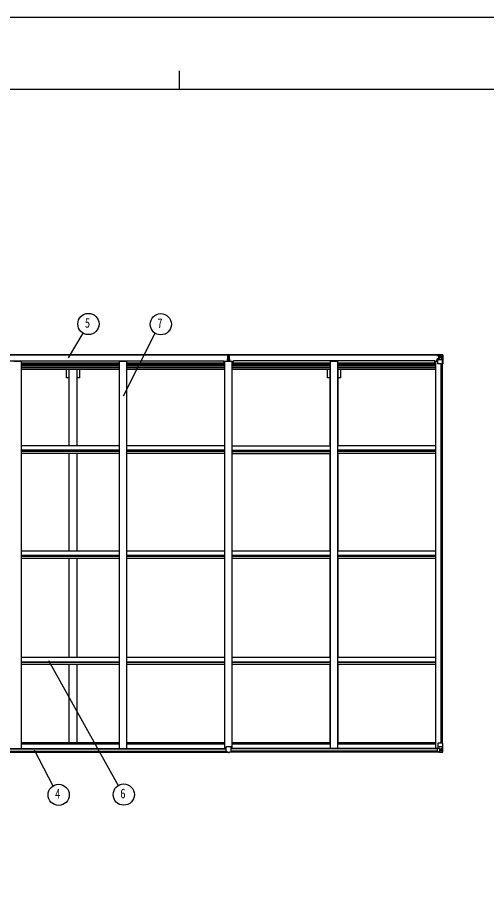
# Model space of a CAD drawing. Units: millimetres, scale not verified. Extents: x -10512 to 10512, y -7425 to 7425.
# Drawn here: x -1108 to 2074, y 1444 to 7425 of the extents above; entities that cross this region are included whole.
import ezdxf
from ezdxf.enums import TextEntityAlignment as Align

# ---------------------------------------------------------------- set-up
doc = ezdxf.new("R2010")
doc.units = ezdxf.units.MM
doc.header["$LTSCALE"] = 30
for name, color, linetype in [('0-4_YKK_13', 4, 'Continuous'), ('0-5_YKK_A1', 4, 'Continuous'), ('0-6_YKK_D', 6, 'Continuous'), ('0-7_YKK_ZWAK', 7, 'Continuous')]:
    doc.layers.add(name, color=color, linetype=linetype)
doc.styles.add('ＭＳ ゴシック', font='')
doc.styles.get('ＭＳ ゴシック').set_extended_font_data('MS Gothic')

msp = doc.modelspace()

# ---------------------------------------------------------------- linework, layer by layer
at = {"layer": '0-4_YKK_13'}
for p, q in [((315.64, 5105.1), (322.64, 5105.16)), ((315.64, 5103.72), (322.64, 5103.66)), ((315.64, 5092.33), (315.64, 5103.22)), ((317.64, 5136.16), (322.49, 5136.46)), ((317.64, 5133.16), (317.64, 5136.16)), ((322.64, 5133.46), (317.64, 5133.16)), ((317.64, 5131.66), (317.64, 5133.16)), ((318.64, 5130.66), (322.64, 5130.66)), ((318.64, 5128.83), (318.64, 5130.66)), ((318.64, 5128.83), (322.64, 5128.76)), ((318.64, 5125.23), (318.64, 5128.83)), ((318.64, 5125.23), (322.64, 5125.16)), ((318.64, 5116.99), (318.64, 5125.23)), ((318.64, 5116.99), (322.64, 5116.96)), ((318.64, 5105.13), (318.64, 5116.99)), ((322.49, 5136.46), (324.14, 5136.56)), ((324.14, 5133.55), (322.64, 5133.46)), ((322.64, 5130.66), (322.64, 5133.46)), ((322.64, 5130.66), (322.64, 5119.94)), ((322.64, 5119.94), (325.64, 5119.94)), ((322.64, 5112.87), (322.64, 5119.94)), ((322.64, 5112.87), (325.64, 5112.87)), ((322.64, 5103.23), (322.64, 5112.87)), ((322.64, 5103.23), (325.64, 5103.23)), ((322.64, 5096.16), (322.64, 5103.23)), ((322.64, 5096.16), (325.64, 5096.16)), ((322.64, 5096.16), (322.64, 5092.33)), ((324.14, 5136.56), (324.14, 5133.55)), ((330.64, 5133.15), (324.14, 5133.55)), ((325.64, 5130.66), (329.64, 5130.66)), ((325.64, 5130.66), (325.64, 5119.94)), ((325.64, 5128.76), (329.64, 5128.76)), ((325.64, 5112.87), (325.64, 5119.94)), ((325.64, 5103.23), (325.64, 5112.87)), ((332.64, 5104.6), (325.64, 5104.66)), ((325.64, 5096.16), (325.64, 5103.23)), ((325.64, 5096.16), (325.64, 5092.33)), ((329.64, 5128.76), (329.64, 5130.66)), ((329.64, 5105.13), (329.64, 5116.96)), ((330.64, 5131.66), (330.64, 5133.15)), ((332.64, 5103.72), (332.64, 5104.6)), ((332.64, 5092.33), (332.64, 5103.22)), ((1723.64, 5092.75), (1744.14, 5092.75)), ((1738.14, 5131.37), (1738.14, 5132.38)), ((1739.14, 5131.37), (1738.14, 5131.37)), ((1738.14, 5131.37), (1738.14, 5129.8)), ((1738.14, 5129.69), (1738.14, 5129.8)), ((1739.14, 5132.38), (1739.14, 5131.37)), ((1744.14, 5131.37), (1739.14, 5131.37)), ((1739.64, 5108.54), (1740.64, 5108.55)), ((1739.64, 5092.75), (1739.64, 5108.54)), ((1740.64, 5106.82), (1739.64, 5106.82)), ((1739.64, 5096.67), (1744.14, 5096.67)), ((1744.69, 5108.58), (1740.64, 5108.55)), ((1744.34, 5134.87), (1742.65, 5134.44)), ((1744.14, 5129.76), (1744.14, 5131.37)), ((1744.14, 5129.76), (1754.14, 5129.68)), ((1744.14, 5074.67), (1744.14, 5107.77)), ((1768.14, 5100.34), (1744.14, 5100.34)), ((1744.34, 5134.87), (1744.64, 5134.87)), ((1744.64, 5134.87), (1744.64, 5134.44)), ((1755.32, 5110.32), (1744.97, 5108.66)), ((1744.97, 5108.03), (1755.32, 5109.68)), ((1744.97, 5108.66), (1744.97, 5108.03)), ((1746.14, 5131.63), (1754.14, 5131.63)), ((1746.14, 5131.6), (1754.14, 5131.6)), ((1749.64, 5137.07), (1756.14, 5136.67)), ((1749.64, 5136.18), (1749.64, 5137.07)), ((1756.14, 5135.79), (1749.64, 5136.18)), ((1749.64, 5135.67), (1749.64, 5136.18)), ((1749.64, 5135.67), (1749.64, 5135.26)), ((1749.64, 5135.26), (1754.64, 5135.17)), ((1749.64, 5135.26), (1749.64, 5134.44)), ((1750.64, 5129.3), (1750.64, 5129.54)), ((1750.64, 5109.57), (1750.64, 5129.3)), ((1754.53, 5129.3), (1750.64, 5129.3)), ((1750.64, 5125.67), (1754.64, 5125.67)), ((1750.64, 5117.47), (1754.64, 5117.47)), ((1754.14, 5131.6), (1754.14, 5131.63)), ((1754.14, 5130.6), (1754.14, 5131.6)), ((1754.14, 5130.6), (1754.64, 5130.6)), ((1754.14, 5129.68), (1754.14, 5130.6)), ((1754.15, 5129.68), (1754.14, 5129.68)), ((1754.15, 5129.51), (1754.15, 5129.68)), ((1754.64, 5130.96), (1756.14, 5130.96)), ((1754.64, 5127.43), (1756.14, 5127.43)), ((1754.64, 5113.87), (1756.14, 5113.87)), ((1755.32, 5109.68), (1755.32, 5110.32)), ((1756.14, 5136.56), (1768.14, 5135.77)), ((1757.14, 5127.43), (1756.14, 5127.43)), ((1768.14, 5127.43), (1756.14, 5127.43)), ((1768.14, 5113.87), (1756.14, 5113.87)), ((1762.66, 5120.23), (1762.66, 5119.27)), ((1770.48, 5127.37), (1768.14, 5127.43)), ((1768.14, 5113.87), (1770.48, 5113.9)), ((1768.14, 5113.87), (1768.14, 5113.87)), ((1774.75, 5100.55), (1768.14, 5100.34)), ((1768.23, 5135.77), (1776.16, 5135.29)), ((1770.48, 5113.9), (1770.48, 5127.37)), ((1774.75, 5100.55), (1770.61, 5112.64)), ((1771.33, 5130.88), (1774.06, 5134.55)), ((1775.3, 5134.32), (1775.3, 5134.26)), ((1775.3, 5073.67), (1775.3, 5134.26)), ((1777.2, 5135.38), (1777.2, 5135.38)), ((1777.2, 5135.34), (1777.2, 5135.38)), ((1778.14, 5134.38), (1778.14, 5134.34)), ((1775.3, 5073.67), (1745.14, 5073.67)), ((307.64, 2440.31), (307.64, 2472.63)), ((339.64, 2473.63), (308.64, 2473.63)), ((340.64, 2440.31), (340.64, 2472.63)), ((1739.64, 2461.42), (1739.64, 2441.27)), ((1749.64, 2462.36), (1740.64, 2462.33)), ((1744.14, 2497.58), (1744.14, 2464.48)), ((1768.14, 2471.91), (1744.14, 2471.91)), ((1744.97, 2464.22), (1755.32, 2462.56)), ((1744.97, 2463.58), (1744.97, 2464.22)), ((1752.62, 2462.36), (1744.97, 2463.58)), ((1778.14, 2498.58), (1745.14, 2498.58)), ((1756.14, 2462.36), (1749.64, 2462.36)), ((1755.32, 2462.56), (1755.32, 2462.36)), ((1756.14, 2462.36), (1756.14, 2435.58)), ((1756.14, 2458.38), (1768.14, 2458.38)), ((1763.62, 2452.02), (1763.62, 2452.98)), ((1774.75, 2471.69), (1768.14, 2471.91)), ((1768.14, 2458.38), (1768.14, 2458.38)), ((1768.14, 2458.38), (1770.48, 2458.34)), ((1770.48, 2458.34), (1770.48, 2444.87)), ((1774.75, 2471.69), (1770.61, 2459.61)), ((1775.3, 2498.58), (1775.3, 2437.99)), ((1778.14, 2437.87), (1778.14, 2498.58)), ((307.64, 2440.31), (307.64, 2440.28)), ((317.64, 2439.55), (308.64, 2439.6)), ((330.64, 2439.55), (339.64, 2439.6)), ((340.64, 2440.31), (340.64, 2440.28)), ((1740.64, 2440.55), (1749.64, 2440.49)), ((1749.64, 2435.18), (1749.64, 2441.12)), ((1768.14, 2444.82), (1756.14, 2444.82)), ((1756.14, 2435.69), (1768.14, 2436.47)), ((1770.48, 2444.87), (1768.14, 2444.81)), ((1768.23, 2436.48), (1776.16, 2436.95)), ((1771.33, 2441.37), (1774.06, 2437.7)), ((1775.3, 2437.92), (1775.3, 2437.99)), ((1777.2, 2436.91), (1777.2, 2436.86))]:
    msp.add_line(p, q, dxfattribs=at)
for points in [[(322.64, 5104.66), (315.64, 5104.6), (315.64, 5105.1)], [(322.64, 5103.16), (315.64, 5103.22), (315.64, 5103.72), (315.64, 5104.6)], [(324.14, 5136.56), (330.64, 5136.16), (330.64, 5133.15)], [(325.64, 5125.16), (329.64, 5125.16), (329.64, 5128.76)], [(325.64, 5116.96), (329.64, 5116.96), (329.64, 5125.16)], [(325.64, 5105.16), (332.64, 5105.1), (332.64, 5104.6)], [(325.64, 5103.66), (332.64, 5103.72), (332.64, 5103.22), (325.64, 5103.16)], [(1744.14, 5129.76), (1744.14, 5129.75), (1738.14, 5129.8)], [(1739.14, 5129.64), (1754.14, 5129.51), (1754.15, 5129.51)], [(1740.64, 5108.55), (1740.64, 5106.82), (1744.14, 5106.8)], [(1754.14, 5130.6), (1746.14, 5130.6), (1746.14, 5132.38)], [(1749.64, 5135.67), (1754.64, 5135.67), (1754.64, 5110.21)], [(1777.2, 5135.38), (1768.14, 5135.94), (1756.14, 5136.67), (1756.14, 5110.57)], [(1761.7, 5122.15), (1760.74, 5122.15), (1760.74, 5121.19), (1761.7, 5121.19)], [(1763.62, 5123.11), (1763.62, 5124.07), (1762.66, 5124.07), (1762.66, 5123.11)], [(1762.66, 5119.27), (1763.62, 5119.27), (1763.62, 5120.23)], [(1764.58, 5121.19), (1765.54, 5121.19), (1765.54, 5122.15), (1764.58, 5122.15)], [(1778.14, 5134.34), (1778.14, 5073.67), (1775.3, 5073.67)], [(1763.62, 2452.98), (1762.66, 2452.98), (1762.66, 2452.02)], [(324.14, 2434.12), (317.64, 2434.51), (317.64, 2439.55)], [(324.14, 2434.12), (330.64, 2434.51), (330.64, 2439.55)], [(1739.64, 2441.27), (1739.65, 2441.16), (1749.64, 2441.12)], [(1777.2, 2436.86), (1768.14, 2436.31), (1749.64, 2435.18)], [(1761.7, 2451.06), (1760.74, 2451.06), (1760.74, 2450.1), (1761.7, 2450.1)], [(1762.66, 2449.14), (1762.66, 2448.18), (1763.62, 2448.18), (1763.62, 2449.14)], [(1764.58, 2450.1), (1765.54, 2450.1), (1765.54, 2451.06), (1764.58, 2451.06)]]:
    msp.add_lwpolyline(points, dxfattribs=at)
for centre in [(1763.14, 5121.67), (1763.14, 2450.58)]:
    msp.add_circle(centre, 5.3, dxfattribs=at)
for centre, radius, start, end in [((318.64, 5131.66), 1, 180, 270), ((329.64, 5131.66), 1, 270, 0), ((1739, 5137.33), 7.69, 263.56574, 271.03001), ((1745.08, 5107.73), 0.937, 96.73234, 177.67791), ((1745.08, 5107.1), 0.937, 96.73234, 177.67791), ((1754.14, 5132.13), 0.5, 270.00309, 0.00198), ((1754.14, 5132.1), 0.5, 269.99891, 359.99891), ((1754.14, 5129.18), 0.5, 359.95536, 89.47105), ((1754.13, 5129), 0.513, 358.95293, 88.11972), ((1755.21, 5111.25), 0.937, 276.73234, 357.67791), ((1755.21, 5110.61), 0.937, 276.73234, 357.67791), ((1761.7, 5123.11), 0.96, 270, 0), ((1761.7, 5120.23), 0.96, 0, 90), ((1764.58, 5123.11), 0.96, 180, 270), ((1764.58, 5120.23), 0.96, 90, 180), ((1774.02, 5134.38), 1.28, 357.54105, 48.82169), ((1775.99, 5147.99), 12.7, 264.89689, 270.75534), ((1777.14, 5134.38), 0.999, 0.04917, 86.5576), ((1777.14, 5134.38), 1, 359.99921, 86.49983), ((1777.14, 5134.34), 0.999, 0.04917, 86.5576), ((1745.14, 5074.67), 1, 180, 270), ((308.64, 2472.63), 1, 90, 180), ((339.64, 2472.63), 1, 0, 90), ((1745.14, 2497.58), 1, 90, 180), ((1745.08, 2465.15), 0.937, 182.32209, 263.26766), ((1745.08, 2464.52), 0.937, 182.32209, 263.26766), ((1755.21, 2461.63), 0.937, 50.93398, 83.26766), ((1761.7, 2452.02), 0.96, 270, 0), ((1761.7, 2449.14), 0.96, 0, 90), ((1764.58, 2452.02), 0.96, 180, 270), ((1764.58, 2449.14), 0.96, 90, 180), ((1774.02, 2437.87), 1.28, 311.17831, 2.45895), ((1775.99, 2424.26), 12.7, 89.24466, 95.10311), ((1777.14, 2437.91), 0.999, 273.4424, 359.95083), ((1777.14, 2437.87), 0.999, 273.4424, 359.95083), ((1777.14, 2437.86), 1, 273.50017, 0.00079)]:
    msp.add_arc(centre, radius, start, end, dxfattribs=at)
for centre, major_axis, ratio, start_param, end_param in [((322.67, 5133.46), (0.18, -2.99), 0.008711, 3.1415927, 4.7113235), ((150.77, 5122.95), (171.87, 10.52), 0.017422, 6.2821194, 6.2831848), ((1849.89, 5127.43), (-81.75, 0), 0.061163, 6.2824128, 6.2831853), ((1773.35, 5127.29), (-0.03, 5), 0.573921, 0.7672717, 1.551125), ((1771.88, 5113.92), (0, 3), 0.468246, 1.5772882, 2.0127935), ((1775.01, 5132.36), (0.02, 3), 0.466854, 0.125683, 0.7596956), ((1774.03, 5102.9), (-0.85, 2.32), 0.403757, 3.0087805, 3.9744392), ((1775.2, 5135.46), (-2, 0.12), 0.060933, 2.0712557, 3.1453404), ((1576.2, 5147.69), (-201, 12.36), 0.060933, 3.1453404, 3.145839), ((1740.64, 2461.42), (-1, -0.021), 0.906239, 4.6936843, 6.2644806), ((1771.88, 2458.32), (0, -3), 0.468246, 4.2703918, 4.7058971), ((1774.03, 2469.35), (-0.85, -2.32), 0.403757, 2.3087461, 3.2744049), ((308.64, 2440.31), (1, -0.012), 0.707053, 3.2044821, 4.7211143), ((339.64, 2440.31), (-1, -0.012), 0.707053, 1.562071, 3.0787032), ((1740.64, 2441.26), (-1, 0.012), 0.707053, 0.1587743, 1.5795216), ((1849.89, 2444.82), (-81.75, 0), 0.061163, 0, 0.0007725), ((1773.35, 2444.95), (-0.03, -5), 0.573921, 4.7320603, 5.5159136), ((1775.01, 2439.88), (0.02, -3), 0.466854, 5.5234897, 6.1575023), ((1775.2, 2436.79), (-2, -0.12), 0.060933, 3.1378449, 4.2119296), ((1576.2, 2424.55), (-201, -12.36), 0.060933, 3.1373463, 3.1378449)]:
    msp.add_ellipse(centre, major_axis=major_axis, ratio=ratio, start_param=start_param, end_param=end_param, dxfattribs=at)
at = {"layer": '0-5_YKK_A1'}
for p, q in [((317.64, 5134.44), (-4686.36, 5134.44)), ((317.64, 5132.38), (-4686.36, 5132.38)), ((-4655.36, 5094.17), (291.64, 5094.17)), ((-1132.86, 5092.15), (-1082.86, 5092.15)), ((-1082.86, 2462.22), (-1082.86, 5092.15)), ((-416.86, 5092.15), (-366.86, 5092.15)), ((-416.86, 2462.22), (-416.86, 5092.15)), ((-366.86, 2462.22), (-366.86, 5092.15)), ((291.64, 5094.17), (291.64, 5079.1)), ((299.14, 2462.22), (299.14, 5092.33)), ((299.14, 5092.33), (349.14, 5092.33)), ((1754.64, 5134.44), (330.64, 5134.44)), ((1754.64, 5132.37), (330.64, 5132.37)), ((349.14, 2462.22), (349.14, 5092.33)), ((1723.64, 5094.17), (356.64, 5094.17)), ((356.64, 5079.1), (356.64, 5094.17)), ((1015.14, 5092.33), (1065.14, 5092.33)), ((1015.14, 2462.22), (1015.14, 5092.33)), ((1065.14, 2462.22), (1065.14, 5092.33)), ((1723.64, 5079.1), (1723.64, 5094.17)), ((1731.14, 2462.22), (1731.14, 5092.15)), ((1744.14, 5092.15), (1731.14, 5092.15)), ((-416.86, 5079.1), (-1082.86, 5079.1)), ((-416.86, 5069.74), (-1082.86, 5069.74)), ((-1082.86, 5062.67), (-416.86, 5062.67)), ((-416.86, 5058.88), (-1082.86, 5058.88)), ((-416.86, 5047.53), (-1082.86, 5047.53)), ((-416.86, 5034.71), (-1082.86, 5034.71)), ((-759.36, 4517.14), (-759.36, 5034.71)), ((-704.36, 4517.14), (-704.36, 5034.71)), ((-686.66, 4978.44), (-686.66, 5034.71)), ((299.14, 5079.1), (-366.86, 5079.1)), ((299.14, 5069.74), (-366.86, 5069.74)), ((-366.86, 5062.67), (299.14, 5062.67)), ((299.14, 5058.88), (-366.86, 5058.88)), ((299.14, 5047.53), (-366.86, 5047.53)), ((299.14, 5034.71), (-366.86, 5034.71)), ((1015.14, 5079.1), (349.14, 5079.1)), ((1015.14, 5069.73), (349.14, 5069.73)), ((1015.14, 5062.66), (349.14, 5062.66)), ((1015.14, 5058.88), (349.14, 5058.88)), ((1015.14, 5047.53), (349.14, 5047.53)), ((1015.14, 5034.71), (349.14, 5034.71)), ((1012.64, 4517.14), (1012.64, 5034.71)), ((1731.14, 5079.1), (1065.14, 5079.1)), ((1731.14, 5069.73), (1065.14, 5069.73)), ((1731.14, 5062.66), (1065.14, 5062.66)), ((1731.14, 5058.88), (1065.14, 5058.88)), ((1731.14, 5047.53), (1065.14, 5047.53)), ((1731.14, 5034.71), (1065.14, 5034.71)), ((1067.64, 4517.14), (1067.64, 5034.71)), ((1085.34, 4978.44), (1085.34, 5034.71)), ((1766.44, 2498.58), (1766.44, 5073.67)), ((1767.14, 2498.58), (1767.14, 5073.67)), ((1776.14, 2498.58), (1776.14, 5073.67)), ((-686.66, 4978.44), (-704.36, 4978.44)), ((1085.34, 4978.44), (1067.64, 4978.44)), ((-416.86, 4517.14), (-1082.86, 4517.14)), ((-416.86, 4488.18), (-1082.86, 4488.18)), ((299.14, 4517.14), (-366.86, 4517.14)), ((299.14, 4488.18), (-366.86, 4488.18)), ((349.14, 4517.14), (1015.14, 4517.14)), ((349.14, 4488.18), (1015.14, 4488.18)), ((1731.14, 4517.14), (1065.14, 4517.14)), ((1731.14, 4488.18), (1065.14, 4488.18)), ((-416.86, 4478.02), (-1082.86, 4478.02)), ((-416.86, 4465.18), (-1082.86, 4465.18)), ((-759.36, 3802.36), (-759.36, 4465.18)), ((-704.36, 3802.36), (-704.36, 4465.18)), ((299.14, 4478.02), (-366.86, 4478.02)), ((299.14, 4465.18), (-366.86, 4465.18)), ((349.14, 4478.02), (1015.14, 4478.02)), ((349.14, 4465.18), (1015.14, 4465.18)), ((1012.64, 3802.36), (1012.64, 4465.18)), ((1731.14, 4478.02), (1065.14, 4478.02)), ((1731.14, 4465.18), (1065.14, 4465.18)), ((1067.64, 3802.36), (1067.64, 4465.18)), ((-416.86, 3802.36), (-1082.86, 3802.36)), ((-416.86, 3772.92), (-1082.86, 3772.92)), ((299.14, 3802.36), (-366.86, 3802.36)), ((299.14, 3772.92), (-366.86, 3772.92)), ((1015.14, 3802.36), (349.14, 3802.36)), ((1015.14, 3772.92), (349.14, 3772.92)), ((1731.14, 3802.36), (1065.14, 3802.36)), ((1731.14, 3772.92), (1065.14, 3772.92)), ((-416.86, 3765.77), (-1082.86, 3765.77)), ((-416.86, 3752.81), (-1082.86, 3752.81)), ((-759.36, 3078.45), (-759.36, 3752.81)), ((-704.36, 3078.45), (-704.36, 3752.81)), ((299.14, 3765.77), (-366.86, 3765.77)), ((299.14, 3752.81), (-366.86, 3752.81)), ((1015.14, 3765.77), (349.14, 3765.77)), ((1015.14, 3752.81), (349.14, 3752.81)), ((1012.64, 3078.45), (1012.64, 3752.81)), ((1731.14, 3765.77), (1065.14, 3765.77)), ((1731.14, 3752.81), (1065.14, 3752.81)), ((1067.64, 3078.45), (1067.64, 3752.81)), ((-416.86, 3078.45), (-1082.86, 3078.45)), ((299.14, 3078.45), (-366.86, 3078.45)), ((1015.14, 3078.45), (349.14, 3078.45)), ((1731.14, 3078.45), (1065.14, 3078.45)), ((-416.86, 3048.69), (-1082.86, 3048.69)), ((-416.86, 3044.39), (-1082.86, 3044.39)), ((-416.86, 3031.38), (-1082.86, 3031.38)), ((-759.36, 2499.46), (-759.36, 3031.38)), ((-704.36, 2499.46), (-704.36, 3031.38)), ((299.14, 3048.69), (-366.86, 3048.69)), ((299.14, 3044.39), (-366.86, 3044.39)), ((299.14, 3031.38), (-366.86, 3031.38)), ((1015.14, 3048.69), (349.14, 3048.69)), ((1015.14, 3044.39), (349.14, 3044.39)), ((1015.14, 3031.38), (349.14, 3031.38)), ((1012.64, 2499.46), (1012.64, 3031.38)), ((1731.14, 3048.69), (1065.14, 3048.69)), ((1731.14, 3044.39), (1065.14, 3044.39)), ((1731.14, 3031.38), (1065.14, 3031.38)), ((1067.64, 2499.46), (1067.64, 3031.38)), ((-4671.89, 2462.22), (308.18, 2462.22)), ((-4671.36, 2459.87), (307.64, 2459.87)), ((-417.44, 2490.33), (-1083.44, 2490.33)), ((-417.17, 2499.46), (-1083.17, 2499.46)), ((299.14, 2490.33), (-367.44, 2490.33)), ((299.14, 2499.46), (-367.17, 2499.46)), ((1740.18, 2462.22), (340.64, 2462.22)), ((1739.64, 2459.87), (340.64, 2459.87)), ((1015.14, 2499.44), (349.14, 2499.44)), ((1015.14, 2490.33), (349.14, 2490.33)), ((1731.14, 2499.44), (1065.14, 2499.44)), ((1731.14, 2490.33), (1065.14, 2490.33)), ((-4681.36, 2437.72), (317.64, 2437.72)), ((-4681.36, 2436.78), (317.64, 2436.78)), ((-4671.36, 2444.21), (307.64, 2444.21)), ((1749.64, 2436.78), (330.64, 2436.78)), ((1739.64, 2444.21), (340.64, 2444.21))]:
    msp.add_line(p, q, dxfattribs=at)
for points in [[(-759.36, 4978.44), (-777.06, 4978.44), (-777.06, 5034.71)], [(1012.64, 4978.44), (994.94, 4978.44), (994.94, 5034.71)]]:
    msp.add_lwpolyline(points, dxfattribs=at)
at = {"layer": '0-6_YKK_D'}
for p, q in [((-762.91, 5114.72), (-664.2, 5282.35)), ((-388.45, 4856.61), (-175.5, 5282.27)), ((-897.84, 3059.5), (-424.99, 2209.95)), ((-996.01, 2452.56), (-868.83, 2207.16))]:
    msp.add_line(p, q, dxfattribs=at)
for centre in [(-627.67, 5344.39), (-136.22, 5342.62), (-829.76, 2146.69), (-387.44, 2148.51)]:
    msp.add_circle(centre, 72, dxfattribs=at)
at = {"layer": '0-7_YKK_ZWAK'}
for p, q in [((-12.45, 7062.5), (-12.45, 6937.5)), ((9737.55, 6937.5), (-9762.45, 6937.5))]:
    msp.add_line(p, q, dxfattribs=at)
msp.add_lwpolyline([(-10512.5, -7425), (10512.5, -7425), (10512.5, 7425), (-10512.5, 7425)], close=True, dxfattribs=at)

# ---------------------------------------------------------------- texts
at = {"layer": '0-6_YKK_D', "style": 'ＭＳ ゴシック', "width": 0.8}
for s, p in [('5', (-651.67, 5299.39)), ('7', (-160.22, 5297.62)), ('4', (-853.76, 2101.69)), ('6', (-411.44, 2103.51))]:
    msp.add_text(s, height=65.98, dxfattribs=at).set_placement(p, align=Align.BOTTOM_LEFT)

doc.saveas('drawing.dxf')
